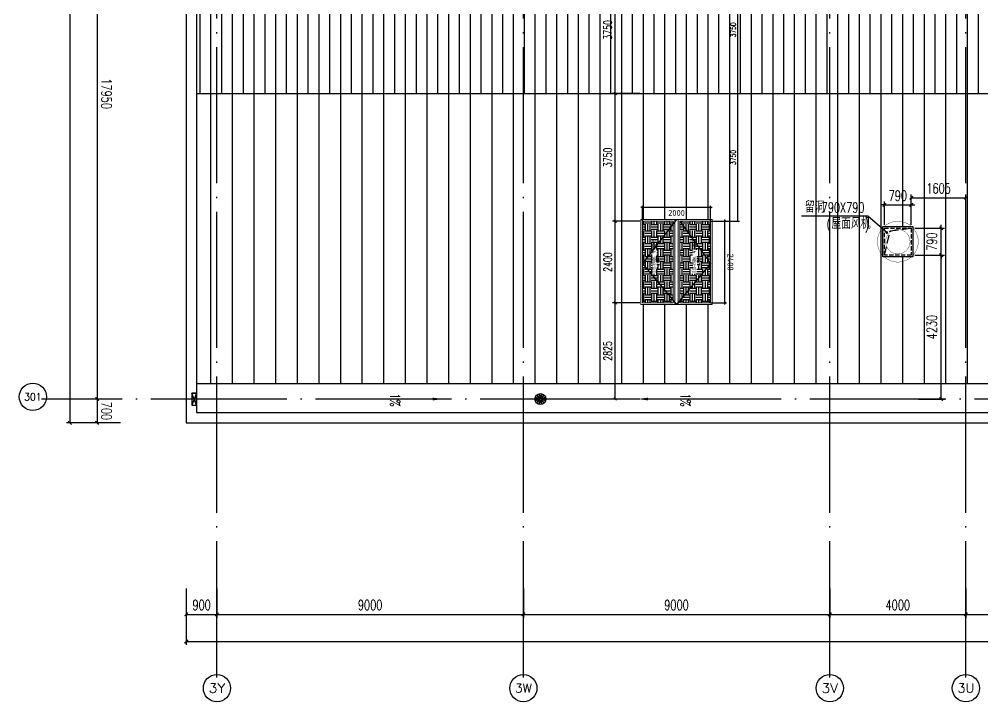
# Model space of a CAD drawing. Extents: x -1313754 to 847533, y 489853 to 941203.
# Drawn here: x 181339 to 209640, y 540024 to 560081 of the extents above; entities that cross this region are included whole.
import ezdxf
from ezdxf.enums import TextEntityAlignment as Align

# ---------------------------------------------------------------- set-up
doc = ezdxf.new("R2010")
doc.units = 0
doc.header["$LTSCALE"] = 1000
doc.header["$MEASUREMENT"] = 0
for name, pattern in [('DASH', [0.35, 0.25, -0.1]), ('DOTE', [2.42, 2, -0.2, 0.02, -0.2]), ('HIDDEN', [9.525, 6.35, -3.175])]:
    doc.linetypes.add(name, pattern=pattern)
doc.layers.get('Defpoints').update_dxf_attribs({"color": 210})
for name, color, linetype in [('A-AXIS-D', 1, 'Continuous'), ('A-AXIS-DOTE', 14, 'DOTE'), ('A-AXIS-DP', 126, 'Continuous'), ('A-AXIS-SYMB', 3, 'Continuous'), ('A-DRAIN', 142, 'Continuous'), ('A-HATCH-2', 251, 'Continuous'), ('A-LIN-V', 9, 'Continuous'), ('A-SFCE', 30, 'Continuous'), ('A-WINDOW', 140, 'Continuous'), ('AS-COLN', 6, 'Continuous'), ('AS-WALL', 40, 'Continuous'), ('AS-结构边线层', 200, 'Continuous'), ('DIM_SYMB', 3, 'Continuous'), ('PUB_TEXT', 7, 'Continuous'), ('SPACE', 7, 'Continuous'), ('SPACE_HATCH', 8, 'Continuous'), ('参考线', 8, 'Continuous'), ('外框', 1, 'HIDDEN'), ('文本', 4, 'Continuous'), ('暖通', 7, 'Continuous'), ('虹吸溢流', 3, 'Continuous'), ('虹吸雨水斗', 6, 'Continuous'), ('虹吸雨水标注XT', 7, 'Continuous')]:
    doc.layers.add(name, color=color, linetype=linetype)
doc.layers.add('A-加建区域', color=47, linetype='Continuous', plot=False)
doc.layers.add('成型线', color=3, linetype='Continuous', lineweight=18)
doc.styles.add('_TCH_AXIS', font='COMPLEX', dxfattribs={"bigfont": 'GBCBIG'})
doc.styles.add('_TCH_DIM', font='SIMPLEX', dxfattribs={"bigfont": 'GBCBIG'})
doc.styles.add('_TCH_DIM_T3', font='SIMPLEX', dxfattribs={"width": 0.705882, "bigfont": 'GBCBIG'})
doc.styles.add('_TCH_SPACE', font='SIMPLEX', dxfattribs={"height": 5, "bigfont": 'GBCBIG'})
doc.styles.add('A-DIM_T3', font='SIMPLEX', dxfattribs={"width": 0.705882, "bigfont": 'GBCBIG'})
doc.styles.get("Standard").update_dxf_attribs({"font": 'gbenor.shx', "bigfont": 'gbcbig.shx'})
doc.dimstyles.new('_TCH_ARCH&&100', dxfattribs={"dimtxt": 297.5, "dimasz": 100, "dimexe": 100, "dimexo": 100, "dimgap": 126.25, "dimtad": 1, "dimdec": 0, "dimzin": 0, "dimdsep": 46, "dimtxsty": '_TCH_DIM_T3', "dimblk": 'ARCHTICK', "dimcen": 0.09, "dimclrt": 7, "dimazin": 2, "dimtfac": 1, "dimtdec": 0, "dimtix": 1, "dimtmove": 2, "dimatfit": 3, "dimfxl": 0, "dimtolj": 1, "dimtzin": 0, "dimarcsym": 0})
doc.dimstyles.new('_TCH_ARCH&&50', dxfattribs={"dimtxt": 148.75, "dimasz": 50, "dimexe": 50, "dimexo": 50, "dimgap": 63.125, "dimtad": 1, "dimdec": 0, "dimzin": 0, "dimdsep": 46, "dimtxsty": '_TCH_DIM_T3', "dimblk": 'ARCHTICK', "dimcen": 0.09, "dimclrt": 7, "dimazin": 2, "dimtfac": 1, "dimtdec": 0, "dimtix": 1, "dimtmove": 2, "dimatfit": 3, "dimfxl": 0, "dimtolj": 1, "dimtzin": 0, "dimarcsym": 0})
doc.dimstyles.new('_TCH_ARCH&&80', dxfattribs={"dimtxt": 238, "dimasz": 80, "dimexe": 80, "dimexo": 80, "dimgap": 101, "dimtad": 1, "dimdec": 0, "dimzin": 0, "dimdsep": 46, "dimtxsty": '_TCH_DIM_T3', "dimblk": 'ARCHTICK', "dimcen": 0.09, "dimclrt": 7, "dimazin": 2, "dimtfac": 1, "dimtdec": 0, "dimtix": 1, "dimtmove": 2, "dimatfit": 3, "dimfxl": 0, "dimtolj": 1, "dimtzin": 0, "dimarcsym": 0})
doc.dimstyles.new('A-DIM&&100', dxfattribs={"dimtxt": 297.5, "dimasz": 100, "dimexe": 100, "dimexo": 100, "dimgap": 126.25, "dimtad": 1, "dimdec": 0, "dimzin": 0, "dimdsep": 46, "dimtxsty": 'A-DIM_T3', "dimblk": 'ARCHTICK', "dimcen": 0.09, "dimclrt": 7, "dimazin": 2, "dimtfac": 1, "dimtdec": 0, "dimtix": 1, "dimtmove": 2, "dimatfit": 3, "dimfxl": 0, "dimtolj": 1, "dimtzin": 0, "dimarcsym": 0})
pattern_1 = [(0, (0, 0), (187.5, 187.5), [187.5, -187.5]), (0, (0, 70.31), (187.5, 187.5), [187.5, -187.5]), (0, (0, 140.62), (187.5, 187.5), [187.5, -187.5]), (90, (23.44, 164.06), (-187.5, 187.5), [187.5, -187.5]), (90, (93.75, 164.06), (-187.5, 187.5), [187.5, -187.5]), (90, (164.06, 164.06), (-187.5, 187.5), [187.5, -187.5])]

# ---------------------------------------------------------------- blocks, each defined once
blk = doc.blocks.new('rrrrrrrrrrrrrrrrrrrrr')
at = {"layer": 'A-HATCH-2'}
h = blk.add_hatch(dxfattribs=at)
h.set_pattern_fill('ANSI31', color=256, scale=200, angle=45)
h.set_pattern_definition([(90, (-500100, 0), (-317.5, 0), [])])
h.paths.add_polyline_path([(-313254.2, 565520), (-313554.2, 565520), (-313554.2, 557895), (-299145.1, 557895), (-266220, 557895), (-133684.3, 557895), (-128454.2, 557895), (-128454.2, 566420), (-313254.2, 566420)])
h = blk.add_hatch(dxfattribs=at)
h.set_pattern_fill('ANSI31', color=256, scale=400, angle=45)
h.set_pattern_definition([(90, (-500100, 0), (-635, 0), [])])
h.paths.add_polyline_path([(-266220, 557895), (-133684.3, 557895), (-128454.2, 557895), (-128454.2, 549370), (-313554.2, 549370), (-313554.2, 557895), (-278850, 557895)])
at = {"layer": 'A-LIN-V'}
blk.add_lwpolyline([(-128454.2, 549370), (-313554.2, 549370)], dxfattribs=at)
at = {"layer": 'A-SFCE'}
for points in [[(-313554.2, 564570), (-313554.2, 548519.9), (-128454.2, 548519.9), (-128454.2, 621119.9), (-296103.2, 621120), (-313554.2, 567335.8), (-313554.2, 566670), (-313254.2, 566670)], [(-313254.2, 564870), (-313854.2, 564870), (-313854.2, 548219.9), (-128154.2, 548219.9)], [(-313554.2, 557895), (-128454.2, 557895)]]:
    blk.add_lwpolyline(points, dxfattribs=at)
blk = doc.blocks.new('_ArchTick')
at = {"color": 0, "linetype": 'ByBlock', "const_width": 0.4}
blk.add_lwpolyline([(-0.5, -0.5), (0.5, 0.5)], dxfattribs=at)
blk = doc.blocks.new('44')
at = {"layer": 'A-AXIS-DP', "color": 1}
for p, q in [((280302, 745270), (280302, 747370)), ((277446, 744900), (279946, 744900))]:
    blk.add_line(p, q, dxfattribs=at)
for p, xscale, yscale, zscale, rotation in [((280302, 747320), -50.00000000000003, 50.00000000000003, 50.00000000000001, 270), ((280302, 745320), -50.00000000000001, 50.00000000000001, 50.00000000000001, 90), ((279896, 744900), -50, 50, 50, 180)]:
    blk.add_blockref('_ArchTick', p, dxfattribs=dict(at, xscale=xscale, yscale=yscale, zscale=zscale, rotation=rotation))
at = {"layer": 'A-AXIS-DP', "color": 1, "xscale": -50, "yscale": 50, "zscale": 50}
blk.add_blockref('_ArchTick', (277496, 744900), dxfattribs=at)
at = {"layer": 'A-AXIS-DP', "color": 1, "insert": (278696, 744737), "char_height": 175, "attachment_point": 5, "rotation": 180}
blk.add_mtext('\\A1;2400', dxfattribs=at)
blk.add_wipeout([(277446, 745270), (279946, 745270), (279946, 747370), (277446, 747370)]).dxf.layer = '参考线'
at = {"layer": 'SPACE_HATCH'}
h = blk.add_hatch(dxfattribs=at)
h.set_pattern_fill('土壤', color=1, scale=50, style=0)
h.set_pattern_definition(pattern_1)
h.paths.add_polyline_path([(277496, 746420), (279896, 746420), (279896, 747320), (277496, 747320)])
h.paths.add_polyline_path([(278352, 746904), (279057, 746904), (279057, 747034), (278352, 747034)])
h.paths.add_polyline_path([(278591, 746811), (278817, 746811), (278817, 746895), (278591, 746895)])
h = blk.add_hatch(dxfattribs=at)
h.set_pattern_fill('土壤', color=1, scale=50, style=0)
h.set_pattern_definition(pattern_1)
h.paths.add_polyline_path([(277496, 746220), (279896, 746220), (279896, 745320), (277496, 745320)])
h.paths.add_polyline_path([(278352, 745724), (279057, 745724), (279057, 745854), (278352, 745854)])
h.paths.add_polyline_path([(278591, 745631), (278817, 745631), (278817, 745715), (278591, 745715)])
at = {"layer": 'A-AXIS-DP', "color": 1}
for p, q in [((279906, 747320), (280352, 747320)), ((277496, 745320), (277496, 744850)), ((279896, 745320), (279896, 744850)), ((279906, 745320), (280352, 745320))]:
    blk.add_line(p, q, dxfattribs=at)
at = {"layer": '外框'}
for points in [[(279946, 746320), (278658, 747320), (277446, 746320)], [(279896, 746220), (278658, 745320), (277446, 746320)]]:
    blk.add_lwpolyline(points, dxfattribs=at)
at = {"layer": '成型线'}
for p, q in [((279946, 745270), (279946, 747370)), ((277446, 746370), (279946, 746370)), ((277496, 746420), (279896, 746420)), ((277446, 746270), (279946, 746270)), ((277496, 746220), (279896, 746220))]:
    blk.add_line(p, q, dxfattribs=at)
for points in [[(279946, 745270), (277446, 745270), (277446, 747370), (279946, 747370)], [(277496, 746420), (277496, 747320), (279896, 747320), (279896, 746420)], [(279896, 746220), (279896, 745320), (277496, 745320), (277496, 746220)]]:
    blk.add_lwpolyline(points, dxfattribs=at)
at = {"layer": 'A-AXIS-DP', "color": 1, "insert": (280139, 746320), "char_height": 175, "attachment_point": 5, "rotation": 270}
blk.add_mtext('\\A1;2000', dxfattribs=at)
at = {"layer": 'SPACE', "color": 1, "style": '_TCH_SPACE'}
for p in [(278365, 746930), (278365, 745750)]:
    blk.add_text('自然排烟窗，有效面积', height=96.5, dxfattribs=at).set_placement(p)
at = {"layer": 'SPACE', "color": 1, "style": '_TCH_SPACE', "width": 0.705882}
for s, height, p in [('2.16m', 59.5, (278600, 746828)), ('2', 29.8, (278792, 746863)), ('2.16m', 59.5, (278600, 745648)), ('2', 29.8, (278792, 745683))]:
    blk.add_text(s, height=height, dxfattribs=at).set_placement(p)
blk = doc.blocks.new('*D2538')
at = {"layer": 'A-WINDOW', "color": 0, "lineweight": -2}
for p, q in [((367696, 714320), (368446, 714320)), ((368396, 710570), (368396, 714320)), ((367696, 710570), (368446, 710570))]:
    blk.add_line(p, q, dxfattribs=at)
at = {"layer": 'Defpoints', "color": 0}
for p in [(367646, 714320), (368396, 714320), (367646, 710570)]:
    blk.add_point(p, dxfattribs=at)
at = {"layer": 'A-WINDOW', "color": 0, "lineweight": -2, "xscale": 50, "yscale": 50, "zscale": 50}
for p, rotation in [((368396, 714320), 90), ((368396, 710570), 270)]:
    blk.add_blockref('_ArchTick', p, dxfattribs=dict(at, rotation=rotation))
at = {"layer": 'A-WINDOW', "color": 7, "insert": (368258, 712445), "char_height": 148.8, "attachment_point": 5, "rotation": 90, "style": '_TCH_DIM_T3'}
blk.add_mtext('\\A1;3750', dxfattribs=at)
blk = doc.blocks.new('*D2539')
at = {"layer": 'A-WINDOW', "color": 0, "lineweight": -2}
for p, q in [((367696, 718070), (368446, 718070)), ((368396, 714320), (368396, 718070)), ((367696, 714320), (368446, 714320))]:
    blk.add_line(p, q, dxfattribs=at)
at = {"layer": 'Defpoints', "color": 0}
for p in [(367646, 718070), (368396, 718070), (367646, 714320)]:
    blk.add_point(p, dxfattribs=at)
at = {"layer": 'A-WINDOW', "color": 0, "lineweight": -2, "xscale": 50, "yscale": 50, "zscale": 50}
for p, rotation in [((368396, 718070), 90), ((368396, 714320), 270)]:
    blk.add_blockref('_ArchTick', p, dxfattribs=dict(at, rotation=rotation))
at = {"layer": 'A-WINDOW', "color": 7, "insert": (368258, 716195), "char_height": 148.8, "attachment_point": 5, "rotation": 90, "style": '_TCH_DIM_T3'}
blk.add_mtext('\\A1;3750', dxfattribs=at)
blk = doc.blocks.new('*D2119')
at = {"layer": 'A-AXIS-DP', "color": 0, "lineweight": -2}
for p, q in [((199566, 551745), (198764, 551745)), ((198844, 548920), (198844, 551745)), ((199566, 548920), (198764, 548920))]:
    blk.add_line(p, q, dxfattribs=at)
at = {"layer": 'Defpoints', "color": 0}
for p in [(198844, 551745), (199646, 551745), (199646, 548920)]:
    blk.add_point(p, dxfattribs=at)
at = {"layer": 'A-AXIS-DP', "color": 0, "lineweight": -2, "xscale": 80, "yscale": 80, "zscale": 80}
for p, rotation in [((198844, 551745), 90), ((198844, 548920), 270)]:
    blk.add_blockref('_ArchTick', p, dxfattribs=dict(at, rotation=rotation))
at = {"layer": 'A-AXIS-DP', "color": 7, "insert": (198624, 550333), "char_height": 238, "attachment_point": 5, "rotation": 90, "style": '_TCH_DIM_T3'}
blk.add_mtext('\\A1;2825', dxfattribs=at)
blk = doc.blocks.new('*D2120')
at = {"layer": 'A-AXIS-DP', "color": 0, "lineweight": -2}
for p, q in [((199566, 554145), (198764, 554145)), ((198844, 551745), (198844, 554145)), ((199566, 551745), (198764, 551745))]:
    blk.add_line(p, q, dxfattribs=at)
at = {"layer": 'Defpoints', "color": 0}
for p in [(198844, 554145), (199646, 554145), (199646, 551745)]:
    blk.add_point(p, dxfattribs=at)
at = {"layer": 'A-AXIS-DP', "color": 0, "lineweight": -2, "xscale": 80, "yscale": 80, "zscale": 80}
for p, rotation in [((198844, 554145), 90), ((198844, 551745), 270)]:
    blk.add_blockref('_ArchTick', p, dxfattribs=dict(at, rotation=rotation))
at = {"layer": 'A-AXIS-DP', "color": 7, "insert": (198624, 552945), "char_height": 238, "attachment_point": 5, "rotation": 90, "style": '_TCH_DIM_T3'}
blk.add_mtext('\\A1;2400', dxfattribs=at)
blk = doc.blocks.new('*D2121')
at = {"layer": 'A-AXIS-DP', "color": 0, "lineweight": -2}
for p, q in [((199566, 557895), (198764, 557895)), ((198844, 554145), (198844, 557895)), ((199566, 554145), (198764, 554145))]:
    blk.add_line(p, q, dxfattribs=at)
at = {"layer": 'Defpoints', "color": 0}
for p in [(198844, 557895), (199646, 557895), (199646, 554145)]:
    blk.add_point(p, dxfattribs=at)
at = {"layer": 'A-AXIS-DP', "color": 0, "lineweight": -2, "xscale": 80, "yscale": 80, "zscale": 80}
for p, rotation in [((198844, 557895), 90), ((198844, 554145), 270)]:
    blk.add_blockref('_ArchTick', p, dxfattribs=dict(at, rotation=rotation))
at = {"layer": 'A-AXIS-DP', "color": 7, "insert": (198624, 556020), "char_height": 238, "attachment_point": 5, "rotation": 90, "style": '_TCH_DIM_T3'}
blk.add_mtext('\\A1;3750', dxfattribs=at)
blk = doc.blocks.new('*D2122')
at = {"layer": 'A-AXIS-DP', "color": 0, "lineweight": -2}
for p, q in [((199566, 561645), (198764, 561645)), ((198844, 557895), (198844, 561645)), ((199566, 557895), (198764, 557895))]:
    blk.add_line(p, q, dxfattribs=at)
at = {"layer": 'Defpoints', "color": 0}
for p in [(198844, 561645), (199646, 561645), (199646, 557895)]:
    blk.add_point(p, dxfattribs=at)
at = {"layer": 'A-AXIS-DP', "color": 0, "lineweight": -2, "xscale": 80, "yscale": 80, "zscale": 80}
for p, rotation in [((198844, 561645), 90), ((198844, 557895), 270)]:
    blk.add_blockref('_ArchTick', p, dxfattribs=dict(at, rotation=rotation))
at = {"layer": 'A-AXIS-DP', "color": 7, "insert": (198624, 559770), "char_height": 238, "attachment_point": 5, "rotation": 90, "style": '_TCH_DIM_T3'}
blk.add_mtext('\\A1;3750', dxfattribs=at)
blk = doc.blocks.new('*D1261')
at = {"layer": 'A-AXIS-D', "color": 0, "lineweight": -2}
for p, q in [((-93018, -261470), (-93018, -262328)), ((-92118, -261470), (-92118, -262328)), ((-93018, -262228), (-92118, -262228))]:
    blk.add_line(p, q, dxfattribs=at)
at = {"layer": 'Defpoints', "color": 0}
for p in [(-93018, -261370), (-92118, -261370), (-92118, -262228)]:
    blk.add_point(p, dxfattribs=at)
at = {"layer": 'A-AXIS-D', "color": 0, "lineweight": -2, "xscale": 100, "yscale": 100, "zscale": 100, "rotation": 180}
blk.add_blockref('_ArchTick', (-93018, -262228), dxfattribs=at)
at = {"layer": 'A-AXIS-D', "color": 0, "lineweight": -2, "xscale": 100, "yscale": 100, "zscale": 100}
blk.add_blockref('_ArchTick', (-92118, -262228), dxfattribs=at)
at = {"layer": 'A-AXIS-D', "color": 7, "insert": (-92568, -261953), "char_height": 297.5, "attachment_point": 5, "style": '_TCH_DIM_T3'}
blk.add_mtext('\\A1;900', dxfattribs=at)
blk = doc.blocks.new('*D1262')
at = {"layer": 'A-AXIS-D', "color": 0, "lineweight": -2}
for p, q in [((-92118, -261470), (-92118, -262328)), ((-83118, -261470), (-83118, -262328)), ((-92118, -262228), (-83118, -262228))]:
    blk.add_line(p, q, dxfattribs=at)
at = {"layer": 'Defpoints', "color": 0}
for p in [(-92118, -261370), (-83118, -261370), (-83118, -262228)]:
    blk.add_point(p, dxfattribs=at)
at = {"layer": 'A-AXIS-D', "color": 0, "lineweight": -2, "xscale": 100, "yscale": 100, "zscale": 100, "rotation": 180}
blk.add_blockref('_ArchTick', (-92118, -262228), dxfattribs=at)
at = {"layer": 'A-AXIS-D', "color": 0, "lineweight": -2, "xscale": 100, "yscale": 100, "zscale": 100}
blk.add_blockref('_ArchTick', (-83118, -262228), dxfattribs=at)
at = {"layer": 'A-AXIS-D', "color": 7, "insert": (-87618, -261953), "char_height": 297.5, "attachment_point": 5, "style": '_TCH_DIM_T3'}
blk.add_mtext('\\A1;9000', dxfattribs=at)
blk = doc.blocks.new('*D1263')
at = {"layer": 'A-AXIS-D', "color": 0, "lineweight": -2}
for p, q in [((-83118, -261470), (-83118, -262328)), ((-74118, -261470), (-74118, -262328)), ((-83118, -262228), (-74118, -262228))]:
    blk.add_line(p, q, dxfattribs=at)
at = {"layer": 'Defpoints', "color": 0}
for p in [(-83118, -261370), (-74118, -261370), (-74118, -262228)]:
    blk.add_point(p, dxfattribs=at)
at = {"layer": 'A-AXIS-D', "color": 0, "lineweight": -2, "xscale": 100, "yscale": 100, "zscale": 100, "rotation": 180}
blk.add_blockref('_ArchTick', (-83118, -262228), dxfattribs=at)
at = {"layer": 'A-AXIS-D', "color": 0, "lineweight": -2, "xscale": 100, "yscale": 100, "zscale": 100}
blk.add_blockref('_ArchTick', (-74118, -262228), dxfattribs=at)
at = {"layer": 'A-AXIS-D', "color": 7, "insert": (-78618, -261953), "char_height": 297.5, "attachment_point": 5, "style": '_TCH_DIM_T3'}
blk.add_mtext('\\A1;9000', dxfattribs=at)
blk = doc.blocks.new('*D1264')
at = {"layer": 'A-AXIS-D', "color": 0, "lineweight": -2}
for p, q in [((-74118, -261470), (-74118, -262328)), ((-70118, -261470), (-70118, -262328)), ((-74118, -262228), (-70118, -262228))]:
    blk.add_line(p, q, dxfattribs=at)
at = {"layer": 'Defpoints', "color": 0}
for p in [(-74118, -261370), (-70118, -261370), (-70118, -262228)]:
    blk.add_point(p, dxfattribs=at)
at = {"layer": 'A-AXIS-D', "color": 0, "lineweight": -2, "xscale": 100, "yscale": 100, "zscale": 100, "rotation": 180}
blk.add_blockref('_ArchTick', (-74118, -262228), dxfattribs=at)
at = {"layer": 'A-AXIS-D', "color": 0, "lineweight": -2, "xscale": 100, "yscale": 100, "zscale": 100}
blk.add_blockref('_ArchTick', (-70118, -262228), dxfattribs=at)
at = {"layer": 'A-AXIS-D', "color": 7, "insert": (-72118, -261953), "char_height": 297.5, "attachment_point": 5, "style": '_TCH_DIM_T3'}
blk.add_mtext('\\A1;4000', dxfattribs=at)
blk = doc.blocks.new('*D1265')
at = {"layer": 'A-AXIS-D', "color": 0, "lineweight": -2}
for p, q in [((-70118, -261470), (-70118, -262328)), ((-61118, -261470), (-61118, -262328)), ((-70118, -262228), (-61118, -262228))]:
    blk.add_line(p, q, dxfattribs=at)
at = {"layer": 'Defpoints', "color": 0}
for p in [(-70118, -261370), (-61118, -261370), (-61118, -262228)]:
    blk.add_point(p, dxfattribs=at)
at = {"layer": 'A-AXIS-D', "color": 0, "lineweight": -2, "xscale": 100, "yscale": 100, "zscale": 100, "rotation": 180}
blk.add_blockref('_ArchTick', (-70118, -262228), dxfattribs=at)
at = {"layer": 'A-AXIS-D', "color": 0, "lineweight": -2, "xscale": 100, "yscale": 100, "zscale": 100}
blk.add_blockref('_ArchTick', (-61118, -262228), dxfattribs=at)
at = {"layer": 'A-AXIS-D', "color": 7, "insert": (-65618, -261953), "char_height": 297.5, "attachment_point": 5, "style": '_TCH_DIM_T3'}
blk.add_mtext('\\A1;9000', dxfattribs=at)
blk = doc.blocks.new('*D1350')
at = {"layer": 'A-AXIS-D', "color": 0, "lineweight": -2}
for p, q in [((-94953, -237950), (-95739, -237950)), ((-95639, -237950), (-95639, -255900)), ((-94953, -255900), (-95739, -255900))]:
    blk.add_line(p, q, dxfattribs=at)
at = {"layer": 'Defpoints', "color": 0}
for p in [(-94853, -237950), (-95639, -255900), (-94853, -255900)]:
    blk.add_point(p, dxfattribs=at)
at = {"layer": 'A-AXIS-D', "color": 0, "lineweight": -2, "xscale": 100, "yscale": 100, "zscale": 100}
for p, rotation in [((-95639, -237950), 90), ((-95639, -255900), 270)]:
    blk.add_blockref('_ArchTick', p, dxfattribs=dict(at, rotation=rotation))
at = {"layer": 'A-AXIS-D', "color": 7, "insert": (-95364, -246925), "char_height": 297.5, "attachment_point": 5, "rotation": 270, "style": 'A-DIM_T3'}
blk.add_mtext('\\A1;17950', dxfattribs=at)
blk = doc.blocks.new('*D1351')
at = {"layer": 'A-AXIS-D', "color": 0, "lineweight": -2}
for p, q in [((-94953, -255900), (-95739, -255900)), ((-95639, -255900), (-95639, -256600)), ((-94953, -256600), (-95739, -256600))]:
    blk.add_line(p, q, dxfattribs=at)
at = {"layer": 'Defpoints', "color": 0}
for p in [(-94853, -255900), (-95639, -256600), (-94853, -256600)]:
    blk.add_point(p, dxfattribs=at)
at = {"layer": 'A-AXIS-D', "color": 0, "lineweight": -2, "xscale": 100, "yscale": 100, "zscale": 100}
for p, rotation in [((-95639, -255900), 90), ((-95639, -256600), 270)]:
    blk.add_blockref('_ArchTick', p, dxfattribs=dict(at, rotation=rotation))
at = {"layer": 'A-AXIS-D', "color": 7, "insert": (-95364, -256250), "char_height": 297.5, "attachment_point": 5, "rotation": 270, "style": 'A-DIM_T3'}
blk.add_mtext('\\A1;700', dxfattribs=at)
blk = doc.blocks.new('*D1408')
at = {"layer": 'A-AXIS-D', "color": 0, "lineweight": -2}
for p, q in [((-93018, -261570), (-93018, -263128)), ((92682, -261570), (92682, -263128)), ((-93018, -263028), (92682, -263028))]:
    blk.add_line(p, q, dxfattribs=at)
at = {"layer": 'Defpoints', "color": 0}
for p in [(-93018, -261470), (92682, -261470), (92682, -263028)]:
    blk.add_point(p, dxfattribs=at)
at = {"layer": 'A-AXIS-D', "color": 0, "lineweight": -2, "xscale": 100, "yscale": 100, "zscale": 100, "rotation": 180}
blk.add_blockref('_ArchTick', (-93018, -263028), dxfattribs=at)
at = {"layer": 'A-AXIS-D', "color": 0, "lineweight": -2, "xscale": 100, "yscale": 100, "zscale": 100}
blk.add_blockref('_ArchTick', (92682, -263028), dxfattribs=at)
at = {"layer": 'A-AXIS-D', "color": 7, "insert": (-168, -262753), "char_height": 297.5, "attachment_point": 5, "style": '_TCH_DIM_T3'}
blk.add_mtext('\\A1;185700', dxfattribs=at)
blk = doc.blocks.new('*D1409')
at = {"layer": 'A-AXIS-D', "color": 0, "lineweight": -2}
for p, q in [((-95053, -183400), (-96539, -183400)), ((-96439, -183400), (-96439, -256600)), ((-95053, -256600), (-96539, -256600))]:
    blk.add_line(p, q, dxfattribs=at)
at = {"layer": 'Defpoints', "color": 0}
for p in [(-94953, -183400), (-96439, -256600), (-94953, -256600)]:
    blk.add_point(p, dxfattribs=at)
at = {"layer": 'A-AXIS-D', "color": 0, "lineweight": -2, "xscale": 100, "yscale": 100, "zscale": 100}
for p, rotation in [((-96439, -183400), 90), ((-96439, -256600), 270)]:
    blk.add_blockref('_ArchTick', p, dxfattribs=dict(at, rotation=rotation))
at = {"layer": 'A-AXIS-D', "color": 7, "insert": (-96164, -220000), "char_height": 297.5, "attachment_point": 5, "rotation": 270, "style": 'A-DIM_T3'}
blk.add_mtext('\\A1;73200', dxfattribs=at)
blk = doc.blocks.new('*D138')
at = {"layer": 'A-AXIS-DP', "color": 0, "lineweight": -2}
for p, q in [((-495, 395), (-1374, 395)), ((-1274, 395), (-1274, 495)), ((-1274, 395), (-1274, -395)), ((-495, -395), (-1374, -395)), ((-1274, -395), (-1274, -495))]:
    blk.add_line(p, q, dxfattribs=at)
at = {"layer": 'Defpoints', "color": 0}
for p in [(-395, 395), (-1274, -395), (-395, -395)]:
    blk.add_point(p, dxfattribs=at)
at = {"layer": 'A-AXIS-DP', "color": 0, "lineweight": -2, "xscale": 100, "yscale": 100, "zscale": 100}
for p, rotation in [((-1274, 395), 270), ((-1274, -395), 90)]:
    blk.add_blockref('_ArchTick', p, dxfattribs=dict(at, rotation=rotation))
at = {"layer": 'A-AXIS-DP', "color": 7, "insert": (-999, 0), "char_height": 297.5, "attachment_point": 5, "rotation": 270, "style": '_TCH_DIM_T3'}
blk.add_mtext('\\A1;790', dxfattribs=at)
blk = doc.blocks.new('*D139')
at = {"layer": 'A-AXIS-DP', "color": 0, "lineweight": -2}
for p, q in [((-395, -495), (-395, -1178)), ((395, -495), (395, -1178)), ((-395, -1078), (-495, -1078)), ((395, -1078), (-395, -1078)), ((395, -1078), (495, -1078))]:
    blk.add_line(p, q, dxfattribs=at)
at = {"layer": 'Defpoints', "color": 0}
for p in [(-395, -395), (395, -395), (-395, -1078)]:
    blk.add_point(p, dxfattribs=at)
at = {"layer": 'A-AXIS-DP', "color": 0, "lineweight": -2, "xscale": 100, "yscale": 100, "zscale": 100}
blk.add_blockref('_ArchTick', (-395, -1078), dxfattribs=at)
at = {"layer": 'A-AXIS-DP', "color": 0, "lineweight": -2, "xscale": 100, "yscale": 100, "zscale": 100, "rotation": 180}
blk.add_blockref('_ArchTick', (395, -1078), dxfattribs=at)
at = {"layer": 'A-AXIS-DP', "color": 7, "insert": (0, -1353), "char_height": 297.5, "attachment_point": 5, "rotation": 180, "style": '_TCH_DIM_T3'}
blk.add_mtext('\\A1;790', dxfattribs=at)
blk = doc.blocks.new('*D2427')
at = {"layer": 'A-AXIS-DP', "color": 0, "lineweight": -2}
for p, q in [((207755, 553150), (208520, 553150)), ((208420, 548920), (208420, 553150)), ((207755, 548920), (208520, 548920))]:
    blk.add_line(p, q, dxfattribs=at)
at = {"layer": 'Defpoints', "color": 0}
for p in [(207655, 553150), (208420, 553150), (207655, 548920)]:
    blk.add_point(p, dxfattribs=at)
at = {"layer": 'A-AXIS-DP', "color": 0, "lineweight": -2, "xscale": 100, "yscale": 100, "zscale": 100}
for p, rotation in [((208420, 553150), 90), ((208420, 548920), 270)]:
    blk.add_blockref('_ArchTick', p, dxfattribs=dict(at, rotation=rotation))
at = {"layer": 'A-AXIS-DP', "color": 7, "insert": (208145, 551035), "char_height": 297.5, "attachment_point": 5, "rotation": 90, "style": '_TCH_DIM_T3'}
blk.add_mtext('\\A1;4230', dxfattribs=at)
blk = doc.blocks.new('*D2526')
at = {"layer": 'A-AXIS-DP', "color": 0, "lineweight": -2}
for p, q in [((207541, 554040), (207541, 554935)), ((207541, 554835), (209146, 554835)), ((209146, 554040), (209146, 554935))]:
    blk.add_line(p, q, dxfattribs=at)
at = {"layer": 'Defpoints', "color": 0}
for p in [(209146, 554835), (207541, 553940), (209146, 553940)]:
    blk.add_point(p, dxfattribs=at)
at = {"layer": 'A-AXIS-DP', "color": 0, "lineweight": -2, "xscale": 100, "yscale": 100, "zscale": 100, "rotation": 180}
blk.add_blockref('_ArchTick', (207541, 554835), dxfattribs=at)
at = {"layer": 'A-AXIS-DP', "color": 0, "lineweight": -2, "xscale": 100, "yscale": 100, "zscale": 100}
blk.add_blockref('_ArchTick', (209146, 554835), dxfattribs=at)
at = {"layer": 'A-AXIS-DP', "color": 7, "insert": (208343, 555110), "char_height": 297.5, "attachment_point": 5, "style": '_TCH_DIM_T3'}
blk.add_mtext('\\A1;1605', dxfattribs=at)
blk = doc.blocks.new('w4234233')
at = {"layer": 'A-AXIS-SYMB'}
for points in [[(355546, 826830, 0, 0, 0), (355546, 825680, 0, 80, 0), (355546, 825980, 0, 0, 0)], [(355546, 818810, 0, 0, 0), (355546, 819960, 0, 80, 0), (355546, 819660, 0, 0, 0)]]:
    blk.add_lwpolyline(points, format="xyseb", dxfattribs=at)
at = {"layer": 'PUB_TEXT', "style": '_TCH_DIM', "width": 0.705882}
for p in [(355376, 826935), (355376, 818407)]:
    blk.add_text('1%%%', height=297.5, dxfattribs=at).set_placement(p)
blk = doc.blocks.new('“奔腾”虹吸雨水斗')
at = {"layer": '虹吸雨水斗', "lineweight": 25}
for p, q in [((946944, 86685), (947028, 86658)), ((947032, 86673), (946946, 86692)), ((946982, 86753), (947040, 86688)), ((947052, 86699), (946987, 86758)), ((947048, 86793), (947066, 86707)), ((947082, 86711), (947055, 86795)), ((947125, 86795), (947098, 86711)), ((947114, 86707), (947132, 86793)), ((947194, 86758), (947128, 86699)), ((947140, 86688), (947199, 86753)), ((947234, 86692), (947148, 86673)), ((947152, 86658), (947236, 86685)), ((947028, 86641), (946944, 86614)), ((946946, 86607), (947032, 86625)), ((947040, 86611), (946982, 86546)), ((946987, 86541), (947052, 86600)), ((947066, 86592), (947048, 86506)), ((947055, 86504), (947082, 86587)), ((947098, 86587), (947125, 86504)), ((947132, 86506), (947114, 86592)), ((947128, 86600), (947194, 86541)), ((947199, 86546), (947140, 86611)), ((947148, 86625), (947234, 86607)), ((947236, 86614), (947152, 86641))]:
    blk.add_line(p, q, dxfattribs=at)
for radius in [150, 47.6]:
    blk.add_circle((947090, 86649), radius, dxfattribs=at)
for centre, start, end in [((947034, 86682), 261.6382, 38.3675), ((947057, 86706), 231.6382, 8.3675), ((947090, 86715), 201.6382, 338.3675), ((947123, 86706), 171.6382, 308.3675), ((947147, 86682), 141.6382, 278.3675), ((947025, 86649), 291.6382, 68.3675), ((947034, 86617), 321.6382, 98.3675), ((947057, 86593), 351.6382, 128.3675), ((947090, 86584), 21.6382, 158.3675), ((947123, 86593), 51.6382, 188.3675), ((947147, 86617), 81.6382, 218.3675), ((947155, 86649), 111.6382, 248.3675)]:
    blk.add_arc(centre, 8.82, start, end, dxfattribs=at)
blk = doc.blocks.new('434243')
at = {"layer": '文本', "xscale": 1.061320754715, "yscale": 1.061320754715, "zscale": 1.061320754715}
blk.add_blockref('“奔腾”虹吸雨水斗', (-808521, 456957), dxfattribs=at)
blk = doc.blocks.new('溢流口')
at = {"layer": '虹吸雨水标注XT'}
for p, q in [((-250, 98), (250, -98)), ((250, 98), (-250, -98)), ((250, -98), (250, 98))]:
    blk.add_line(p, q, dxfattribs=at)
blk.add_lwpolyline([(-250, 98), (250, 98), (250, -98), (-250, -98)], close=True, dxfattribs=at)
blk = doc.blocks.new('21321423')
at = {"layer": 'A-DRAIN'}
blk.add_line((205146, 548520), (205146, 549370), dxfattribs=at)
at = {"layer": 'A-加建区域', "rotation": 270}
blk.add_blockref('w4234233', (-626174, 904466), dxfattribs=at)
at = {"layer": '虹吸溢流', "ltscale": 200, "xscale": -0.70754716981, "yscale": 0.70754716981, "zscale": 0.70754716981, "rotation": 270}
blk.add_blockref('溢流口', (186477, 548920), dxfattribs=at)
at = {"layer": '虹吸雨水斗'}
blk.add_blockref('434243', (0, 0), dxfattribs=at)
blk = doc.blocks.new('frtt')
at = {"layer": 'A-LIN-V', "xscale": -1, "rotation": 90}
blk.add_blockref('44', (1112915.9, 997965.8), dxfattribs=at)
at = {"layer": 'A-LIN-V', "rotation": 90}
blk.add_blockref('44', (1112915.9, 430674.2), dxfattribs=at)
at = {"layer": 'A-WINDOW', "color": 1}
for p1, p2, picture, middle in [((367645.9, 714320), (367645.9, 718070), '*D2539', (368258.4, 716195)), ((367645.9, 710570), (367645.9, 714320), '*D2538', (368258.4, 712445))]:
    dim = blk.add_aligned_dim(p1=p1, p2=p2, distance=-750, dimstyle='_TCH_ARCH&&50', dxfattribs=at)
    dim.commit()
    dim.dimension.update_dxf_attribs({"geometry": picture, "text_midpoint": middle})
blk = doc.blocks.new('242343243')
at = {"layer": 'A-WINDOW'}
blk.add_blockref('frtt', (-165950, -156425), dxfattribs=at)
at = {"layer": 'A-AXIS-DP'}
for p1, p2, picture, middle in [((199645.9, 557895), (199645.9, 561645), '*D2122', (198624.2, 559770)), ((199645.9, 554145), (199645.9, 557895), '*D2121', (198624.2, 556020)), ((199645.9, 551745), (199645.9, 554145), '*D2120', (198624.2, 552945)), ((199645.9, 548920), (199645.9, 551745), '*D2119', (198624.2, 550332.5))]:
    dim = blk.add_aligned_dim(p1=p1, p2=p2, distance=801.7, dimstyle='_TCH_ARCH&&80', dxfattribs=at)
    dim.commit()
    dim.dimension.update_dxf_attribs({"geometry": picture, "text_midpoint": middle})
blk = doc.blocks.new('dote')
at = {"layer": 'A-AXIS-D'}
for centre in [(-97524.5, -255835.7), (-92117.8, -264396), (-83117.8, -264396), (-74117.8, -264396), (-70117.8, -264396)]:
    blk.add_circle(centre, 400, dxfattribs=at)
at = {"layer": 'A-AXIS-DOTE', "ltscale": 2}
for p, q in [((-92117.8, -264080), (-92117.8, -177865)), ((-83117.8, -264080), (-83117.8, -178596)), ((-74117.8, -264080), (-74117.8, -178596)), ((-70117.8, -264080), (-70117.8, -178600)), ((98696.4, -255900), (-97273.6, -255900))]:
    blk.add_line(p, q, dxfattribs=at)
at = {"layer": 'PUB_TEXT', "style": '_TCH_AXIS'}
for s, height, p, p2 in [('301', 224.46, (-97781, -255947.9), (-97268, -255947.9)), ('3Y', 270.86, (-92362.9, -264531.5), (-91872.7, -264531.5)), ('3W', 255.29, (-83367, -264523.7), (-82868.6, -264523.7)), ('3V', 276.42, (-74361.3, -264534.2), (-73874.3, -264534.2)), ('3U', 265.5, (-70364.3, -264528.8), (-69871.3, -264528.8))]:
    blk.add_text(s, height=height, dxfattribs=at).set_placement(p, p2, align=Align.FIT)
at = {"layer": 'A-AXIS-D'}
for base, p1, p2, picture, middle in [((-96439.4, -256600.1), (-94953, -183400), (-94953, -256600.1), '*D1409', (-96164.4, -220000)), ((-95639.4, -255900), (-94853, -237950), (-94853, -255900), '*D1350', (-95364.4, -246925)), ((-95639.4, -256600.1), (-94853, -255900), (-94853, -256600.1), '*D1351', (-95364.4, -256250))]:
    dim = blk.add_linear_dim(base=base, p1=p1, p2=p2, angle=270, dimstyle='A-DIM&&100', override={"dimgap": 0}, dxfattribs=at)
    dim.commit()
    dim.dimension.update_dxf_attribs({"geometry": picture, "text_midpoint": middle, "dimtype": 161, "text_rotation": 270})
for base, p1, p2, picture, middle in [((-92117.8, -262227.8), (-93017.8, -261369.8), (-92117.8, -261369.8), '*D1261', (-92567.8, -261952.8)), ((92682.2, -263027.8), (-93017.8, -261469.8), (92682.2, -261469.8), '*D1408', (-167.8, -262752.8)), ((-83117.8, -262227.8), (-92117.8, -261369.8), (-83117.8, -261369.8), '*D1262', (-87617.8, -261952.8)), ((-74117.8, -262227.8), (-83117.8, -261369.8), (-74117.8, -261369.8), '*D1263', (-78617.8, -261952.8)), ((-70117.8, -262227.8), (-74117.8, -261369.8), (-70117.8, -261369.8), '*D1264', (-72117.8, -261952.8)), ((-61117.8, -262227.8), (-70117.8, -261369.8), (-61117.8, -261369.8), '*D1265', (-65617.8, -261952.8))]:
    dim = blk.add_linear_dim(base=base, p1=p1, p2=p2, angle=0, dimstyle='_TCH_ARCH&&100', override={"dimgap": 0}, dxfattribs=at)
    dim.commit()
    dim.dimension.update_dxf_attribs({"geometry": picture, "text_midpoint": middle, "dimtype": 161})
blk = doc.blocks.new('fengji')
at = {"layer": 'DIM_SYMB'}
blk.add_line((884.2, -747.9), (2834.2, -747.9), dxfattribs=at)
at = {"layer": 'DIM_SYMB', "color": 7, "style": '_TCH_DIM', "width": 0.705882}
for s, p in [(')', (967.7, -372.9)), ('(', (2090.7, -372.9)), ('790X790', (2237.7, -852.9))]:
    blk.add_text(s, height=297.5, rotation=180, dxfattribs=at).set_placement(p)
at = {"layer": 'DIM_SYMB', "color": 7, "style": '_TCH_DIM'}
for s, p in [('屋面风机', (1950.7, -372.9)), ('留洞', (2729.2, -852.9))]:
    blk.add_text(s, height=337.59, rotation=180, dxfattribs=at).set_placement(p)
blk.add_wipeout([(-445, 445), (445, 445), (445, -445), (-445, -445)]).dxf.layer = '参考线'
at = {"layer": 'A-HATCH-2', "const_width": 10}
for points in [[(0, -600.2, -1), (0, 600.2, -1)], [(0, -600.2, 1), (0, 600.2, 1)]]:
    blk.add_lwpolyline(points, format="xyb", dxfattribs=at)
at = {"layer": 'A-HATCH-2', "linetype": 'DASH', "const_width": 10}
for points in [[(0, -358.3, -1), (0, 358.3, -1)], [(0, -358.3, 1), (0, 358.3, 1)]]:
    blk.add_lwpolyline(points, format="xyb", dxfattribs=at)
at = {"layer": 'AS-COLN', "ltscale": 0.5}
blk.add_lwpolyline([(-445, 445), (445, 445), (445, -445), (-445, -445)], close=True, dxfattribs=at)
at = {"layer": 'AS-COLN', "linetype": 'DASH', "ltscale": 0.5}
blk.add_lwpolyline([(-395, 395), (395, 395), (395, -395), (-395, -395)], close=True, dxfattribs=at)
at = {"layer": 'AS-结构边线层', "linetype": 'DASH'}
blk.add_lwpolyline([(395, 395), (225.4, -315), (-395, -395)], dxfattribs=at)
at = {"layer": 'DIM_SYMB'}
blk.add_line((324.2, -267.9), (884.2, -747.9), dxfattribs=at)
at = {"layer": 'DIM_SYMB', "const_width": 40}
blk.add_lwpolyline([(310.3, -253.5, -1), (338.1, -282.3, -1)], format="xyb", close=True, dxfattribs=at)
at = {"layer": 'A-AXIS-DP'}
for p1, distance, picture, middle in [((-395, 395), -879.2, '*D138', (-999.2, 0)), ((395, -395), 682.9, '*D139', (0, -1352.9))]:
    dim = blk.add_aligned_dim(p1=p1, p2=(-395, -395), distance=distance, dimstyle='_TCH_ARCH&&100', dxfattribs=at)
    dim.commit()
    dim.dimension.update_dxf_attribs({"geometry": picture, "text_midpoint": middle})
blk = doc.blocks.new('2312321321')
at = {"layer": '暖通', "rotation": 180}
blk.add_blockref('fengji', (207145.8, 553545), dxfattribs=at)
at = {"layer": 'A-AXIS-DP'}
for p1, p2, distance, picture, middle in [((207540.8, 553940), (209145.8, 553940), 895, '*D2526', (208343.3, 555110)), ((207654.7, 548920), (207654.7, 553150), -765.3, '*D2427', (208145, 551035))]:
    dim = blk.add_aligned_dim(p1=p1, p2=p2, distance=distance, dimstyle='_TCH_ARCH&&100', dxfattribs=at)
    dim.commit()
    dim.dimension.update_dxf_attribs({"geometry": picture, "text_midpoint": middle})

msp = doc.modelspace()

# ---------------------------------------------------------------- block references
msp.add_blockref('rrrrrrrrrrrrrrrrrrrrr', (500100, 0))

# ---------------------------------------------------------------- next in the draw order: block references
at = {"layer": 'A-WINDOW'}
msp.add_blockref('242343243', (0, 0), dxfattribs=at)

# ---------------------------------------------------------------- next in the draw order: block references
at = {"layer": 'AS-WALL'}
msp.add_blockref('dote', (279263.6, 804820), dxfattribs=at)

# ---------------------------------------------------------------- next in the draw order: block references
at = {"layer": '暖通', "color": 7}
msp.add_blockref('2312321321', (0, 0), dxfattribs=at)

# ---------------------------------------------------------------- next in the draw order: block references
at = {"layer": '虹吸雨水斗', "linetype": 'Continuous'}
msp.add_blockref('21321423', (0, 0), dxfattribs=at)

doc.saveas('drawing.dxf')
